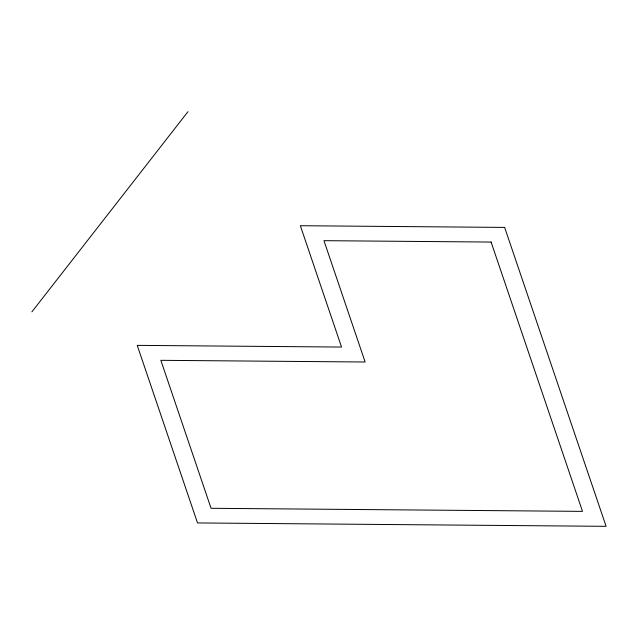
<?xml version="1.0" encoding="UTF-8"?>
<svg xmlns="http://www.w3.org/2000/svg" width="638" height="638" viewBox="0 0 638 638"><rect width="100%" height="100%" fill="white"/><g stroke="black" fill="none" stroke-linecap="round" stroke-linejoin="round"><path stroke-width="0.96" d="M31.9 311.846L187.971 111.674M504.65 227.415L300.354 225.716L341.537 347.056L137.242 345.365L197.509 522.937L606.1 526.326L504.65 227.415M491.1 242.057L323.952 240.67L365.135 362.009L160.84 360.318L211.058 508.295L582.502 511.373L491.1 242.057"/></g></svg>
